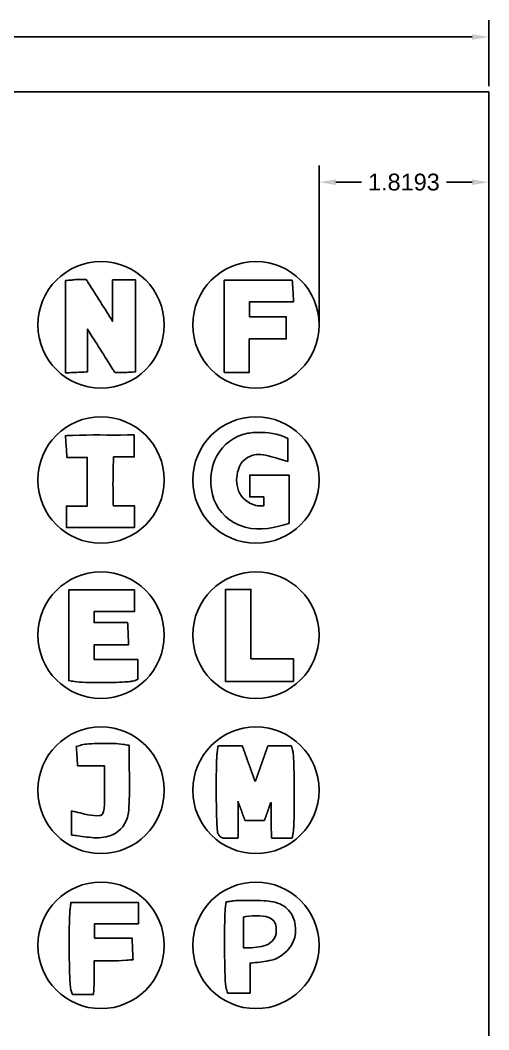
# Model space of a CAD drawing. Header units: centimetres. Extents: x 0 to 21.6, y 0 to 22.4.
# Drawn here: x 16.57 to 21.59, y 11.55 to 22.36 of the extents above; entities that cross this region are included whole.
import ezdxf

# ---------------------------------------------------------------- set-up
doc = ezdxf.new("R2010")
doc.units = ezdxf.units.CM
doc.header["$MEASUREMENT"] = 0
doc.styles.get("Standard").update_dxf_attribs({"font": 'arial.ttf'})
doc.dimstyles.get("Standard").update_dxf_attribs({"dimtxt": 0.18, "dimasz": 0.18, "dimexe": 0.18, "dimexo": 0.0625, "dimgap": 0.09, "dimtad": 0, "dimtih": 1, "dimtoh": 1, "dimdec": 4, "dimzin": 0, "dimdsep": 46, "dimtxsty": 'Standard', "dimcen": 0.09, "dimadec": 0, "dimazin": 0, "dimtfac": 1, "dimtdec": 4, "dimtofl": 0, "dimtmove": 0, "dimatfit": 3, "dimfxl": 1, "dimtolj": 1, "dimtzin": 0, "dimarcsym": 0})

# ---------------------------------------------------------------- blocks, each defined once
blk = doc.blocks.new('*D3')
at = {"color": 0, "lineweight": -2, "transparency": 16777216}
for p, q in [((0, 21.652), (0, 22.357)), ((21.59, 21.652), (21.59, 22.357)), ((0.18, 22.177), (10.26, 22.177)), ((21.41, 22.177), (11.33, 22.177))]:
    blk.add_line(p, q, dxfattribs=at)
at = {"color": 0, "transparency": 16777216}
for points in [[(0.18, 22.207), (0.18, 22.147), (0, 22.177)], [(21.41, 22.207), (21.41, 22.147), (21.59, 22.177)]]:
    blk.add_solid(points, dxfattribs=at)
at = {"layer": 'Defpoints', "color": 0, "transparency": 16777216}
for p in [(21.59, 22.177), (0, 21.59), (21.59, 21.59)]:
    blk.add_point(p, dxfattribs=at)
at = {"color": 0, "transparency": 16777216, "insert": (10.795, 22.177), "char_height": 0.18, "attachment_point": 5}
blk.add_mtext('\\A1;21.5900', dxfattribs=at)
blk = doc.blocks.new('*U11')
blk.add_circle((0.121, 0.192), 0.677)
blk = doc.blocks.new('*U12')
at = {"color": 0, "linetype": 'ByBlock', "lineweight": -2, "transparency": 16777216}
for p in [(14.94, 16.6), (16.6, 16.6), (14.94, 14.94), (16.6, 14.94), (14.94, 13.28), (16.6, 13.28), (14.94, 11.62), (16.6, 11.62), (14.94, 9.96), (16.6, 9.96)]:
    blk.add_blockref('*U11', p, dxfattribs=at)
blk = doc.blocks.new('*D14')
at = {"color": 0, "lineweight": -2, "transparency": 16777216}
for p, q in [((19.771, 19.112), (19.771, 20.803)), ((21.59, 19.112), (21.59, 20.803)), ((19.951, 20.623), (20.225, 20.623)), ((21.41, 20.623), (21.136, 20.623))]:
    blk.add_line(p, q, dxfattribs=at)
at = {"color": 0, "transparency": 16777216}
for points in [[(19.951, 20.653), (19.951, 20.593), (19.771, 20.623)], [(21.41, 20.653), (21.41, 20.593), (21.59, 20.623)]]:
    blk.add_solid(points, dxfattribs=at)
at = {"layer": 'Defpoints', "color": 0, "transparency": 16777216}
for p in [(21.59, 20.623), (19.771, 19.049), (21.59, 19.049)]:
    blk.add_point(p, dxfattribs=at)
at = {"color": 0, "transparency": 16777216, "insert": (20.68, 20.623), "char_height": 0.18, "attachment_point": 5}
blk.add_mtext('\\A1;1.8193', dxfattribs=at)

msp = doc.modelspace()

# ---------------------------------------------------------------- linework, layer by layer
msp.add_lwpolyline([(0, 0), (21.59, 0), (21.59, 21.59), (0, 21.59)], close=True)
for points, knots in [([(17.6832, 18.58579), (17.66318, 18.58514), (17.64543, 18.58563), (17.62437, 18.58563), (17.61088, 18.58563), (17.59739, 18.58563), (17.58391, 18.58563), (17.57668, 18.59702), (17.56946, 18.60841), (17.56224, 18.6198), (17.47127, 18.76329), (17.38038, 18.90666), (17.28952, 19.05001), (17.28952, 18.89767), (17.28952, 18.74532), (17.28952, 18.59298), (17.26615, 18.59188), (17.24279, 18.59078), (17.21942, 18.58968), (17.18914, 18.58825), (17.16322, 18.58703), (17.13148, 18.58552), (17.10579, 18.5843), (17.08011, 18.58308), (17.05443, 18.58186), (17.05443, 18.91129), (17.05443, 19.24071), (17.05443, 19.57014), (17.07676, 19.57214), (17.09909, 19.57414), (17.12143, 19.57614), (17.13728, 19.57756), (17.15478, 19.57985), (17.17544, 19.58072)], [0, 0, 0, 0, 0.99985982, 0.99985982, 0.99985982, 1.61211798, 1.61211798, 1.61211798, 1.66748267, 1.66748267, 1.66748267, 2.36487688, 2.36487688, 2.36487688, 3.36487688, 3.36487688, 3.36487688, 4.13668628, 4.13668628, 4.13668628, 5.13668628, 5.13668628, 5.13668628, 5.94527084, 5.94527084, 5.94527084, 6.94527084, 6.94527084, 6.94527084, 8.21824104, 8.21824104, 8.21824104, 9.21824104, 9.21824104, 9.21824104, 9.21824104]), ([(17.17544, 19.58072), (17.19647, 19.58165), (17.21437, 19.58095), (17.23613, 19.58095), (17.24962, 19.58095), (17.26312, 19.58095), (17.27661, 19.58095), (17.28383, 19.56955), (17.29105, 19.55815), (17.29827, 19.54675), (17.38515, 19.40958), (17.47224, 19.27206), (17.5594, 19.13443), (17.5594, 19.28177), (17.5594, 19.4291), (17.5594, 19.57643), (17.6415, 19.57643), (17.7236, 19.57643), (17.8057, 19.57643), (17.8057, 19.2489), (17.8057, 18.92138), (17.8057, 18.59385), (17.78283, 18.59231), (17.75996, 18.59077), (17.73709, 18.58922), (17.72016, 18.58808), (17.7028, 18.58642), (17.6832, 18.58579)], [0, 0, 0, 0, 0.99771517, 0.99771517, 0.99771517, 1.58231662, 1.58231662, 1.58231662, 1.63925948, 1.63925948, 1.63925948, 2.32440459, 2.32440459, 2.32440459, 3.32440459, 3.32440459, 3.32440459, 4.32440459, 4.32440459, 4.32440459, 5.32440459, 5.32440459, 5.32440459, 6.58922524, 6.58922524, 6.58922524, 7.58922524, 7.58922524, 7.58922524, 7.58922524]), ([(19.48454, 19.57382), (19.48594, 19.55079), (19.48734, 19.52775), (19.48874, 19.50472), (19.49035, 19.47823), (19.4918, 19.45469), (19.49382, 19.42171), (19.49542, 19.39569), (19.49702, 19.36967), (19.49861, 19.34364), (19.34154, 19.34364), (19.18447, 19.34364), (19.0274, 19.34364), (19.0274, 19.28989), (19.0274, 19.23615), (19.0274, 19.1824), (19.15787, 19.1824), (19.28833, 19.1824), (19.4188, 19.1824), (19.4188, 19.10319), (19.4188, 19.02399), (19.4188, 18.94478), (19.28705, 18.94478), (19.15529, 18.94478), (19.02354, 18.94478), (19.02354, 18.82561), (19.02354, 18.70643), (19.02354, 18.58725), (18.93436, 18.58725), (18.84519, 18.58725), (18.75602, 18.58725), (18.75602, 18.91611), (18.75602, 19.24496), (18.75602, 19.57382), (18.99886, 19.57382), (19.2417, 19.57382), (19.48454, 19.57382)], [0, 0, 0, 0, 0.86869687, 0.86869687, 0.86869687, 1.86869687, 1.86869687, 1.86869687, 2.65769216, 2.65769216, 2.65769216, 3.65769216, 3.65769216, 3.65769216, 4.65769216, 4.65769216, 4.65769216, 5.65769216, 5.65769216, 5.65769216, 6.65769216, 6.65769216, 6.65769216, 7.65769216, 7.65769216, 7.65769216, 8.65769216, 8.65769216, 8.65769216, 9.65769216, 9.65769216, 9.65769216, 10.65769216, 10.65769216, 10.65769216, 11.65769216, 11.65769216, 11.65769216, 11.65769216]), ([(18.67206, 17.68666), (18.74526, 17.82215), (18.86392, 17.90929), (19.00787, 17.93543), (19.03098, 17.93962), (19.05471, 17.94237), (19.07898, 17.94375), (19.079, 17.94375), (19.07901, 17.94375), (19.07902, 17.94376)], [0, 0, 0, 0, 0.86161097, 0.86161097, 0.86161097, 1, 1, 1, 1.00007781, 1.00007781, 1.00007781, 1.00007781]), ([(19.07902, 17.94376), (19.1786, 17.94938), (19.28443, 17.94394), (19.38927, 17.90089), (19.40448, 17.89465), (19.41968, 17.88841), (19.43489, 17.88216), (19.43489, 17.79958), (19.43489, 17.717), (19.43489, 17.63441), (19.40346, 17.64365), (19.37202, 17.65289), (19.34059, 17.66212), (19.29623, 17.67516), (19.26005, 17.68726), (19.22634, 17.69548)], [0, 0, 0, 0, 0.99994739, 0.99994739, 0.99994739, 1.16742571, 1.16742571, 1.16742571, 2.16742571, 2.16742571, 2.16742571, 2.90261469, 2.90261469, 2.90261469, 3.90261469, 3.90261469, 3.90261469, 3.90261469]), ([(17.79119, 17.91821), (17.7664, 17.91794), (17.74161, 17.91767), (17.71682, 17.9174), (17.52152, 17.91527), (17.32896, 17.92141), (17.12922, 17.91327), (17.104, 17.91224), (17.07878, 17.91121), (17.05355, 17.91019), (17.05531, 17.885), (17.05707, 17.85982), (17.05884, 17.83464), (17.06107, 17.80269), (17.06275, 17.7791), (17.06504, 17.74653), (17.06664, 17.72373), (17.06825, 17.70093), (17.06985, 17.67813), (17.14253, 17.67813), (17.2152, 17.67813), (17.28788, 17.67813), (17.28788, 17.5044), (17.28788, 17.33067), (17.28788, 17.15694), (17.21324, 17.15694), (17.1386, 17.15694), (17.06396, 17.15694), (17.06398, 17.1324), (17.06399, 17.10787), (17.06401, 17.08333), (17.06403, 17.05075), (17.06403, 17.02723), (17.06403, 17.00026), (17.06403, 16.97574), (17.06403, 16.95122), (17.06403, 16.9267), (17.3071, 16.9267), (17.55018, 16.9267), (17.79325, 16.9267), (17.79325, 17.00401), (17.79325, 17.08132), (17.79325, 17.15863), (17.71797, 17.15863), (17.64268, 17.15863), (17.56739, 17.15863), (17.56685, 17.16946), (17.56638, 17.18082), (17.56594, 17.19315), (17.56285, 17.28103), (17.56238, 17.40702), (17.56432, 17.51689), (17.5654, 17.57759), (17.56722, 17.63357), (17.56963, 17.67508), (17.56978, 17.67766), (17.56993, 17.68016), (17.57008, 17.68264), (17.64378, 17.68264), (17.71748, 17.68264), (17.79119, 17.68264), (17.79119, 17.76116), (17.79119, 17.83968), (17.79119, 17.91821)], [0, 0, 0, 0, 0.12561178, 0.12561178, 0.12561178, 1.12561178, 1.12561178, 1.12561178, 1.25412152, 1.25412152, 1.25412152, 2.04338051, 2.04338051, 2.04338051, 3.04338051, 3.04338051, 3.04338051, 3.74295553, 3.74295553, 3.74295553, 4.74295553, 4.74295553, 4.74295553, 5.74295553, 5.74295553, 5.74295553, 6.74295553, 6.74295553, 6.74295553, 7.4953629, 7.4953629, 7.4953629, 8.4953629, 8.4953629, 8.4953629, 9.40459695, 9.40459695, 9.40459695, 10.40459695, 10.40459695, 10.40459695, 11.40459695, 11.40459695, 11.40459695, 12.40459695, 12.40459695, 12.40459695, 12.45902486, 12.45902486, 12.45902486, 12.84702953, 12.84702953, 12.84702953, 13.06136, 13.06136, 13.06136, 13.07466284, 13.07466284, 13.07466284, 14.07466284, 14.07466284, 14.07466284, 15.07466284, 15.07466284, 15.07466284, 15.07466284]), ([(19.02779, 17.68848), (19.02778, 17.68848), (19.02777, 17.68847), (19.02776, 17.68847), (18.96383, 17.65913), (18.9282, 17.61609), (18.90619, 17.54834)], [-0.0000982, -0.0000982, -0.0000982, -0.0000982, 0, 0, 0, 0.99992606, 0.99992606, 0.99992606, 0.99992606]), ([(18.90619, 17.54834), (18.90619, 17.54834), (18.90619, 17.54833), (18.90618, 17.54832), (18.88075, 17.47008), (18.88093, 17.39575), (18.90846, 17.31917)], [-0.00009451, -0.00009451, -0.00009451, -0.00009451, 0, 0, 0, 1, 1, 1, 1]), ([(18.90846, 17.31917), (18.93684, 17.24037), (19.01428, 17.18349), (19.09476, 17.16463), (19.12385, 17.15781), (19.15268, 17.15608), (19.17803, 17.15909), (19.17808, 17.19057), (19.1781, 17.22254), (19.17783, 17.25433), (19.12826, 17.25442), (19.07869, 17.25451), (19.02912, 17.2546), (19.02912, 17.33281), (19.02912, 17.41102), (19.02912, 17.48924), (19.16908, 17.48924), (19.30904, 17.48924), (19.449, 17.48924), (19.449, 17.31693), (19.449, 17.14463), (19.449, 16.97233), (19.43132, 16.96719), (19.41364, 16.96206), (19.39596, 16.95692), (19.24558, 16.91323), (19.08127, 16.88473), (18.91976, 16.95087), (18.88329, 16.96581), (18.84736, 16.98547), (18.81244, 17.01023)], [0, 0, 0, 0, 0.62543316, 0.62543316, 0.62543316, 0.85155414, 0.85155414, 0.85155414, 1.47526769, 1.47526769, 1.47526769, 2.47526769, 2.47526769, 2.47526769, 3.47526769, 3.47526769, 3.47526769, 4.47526769, 4.47526769, 4.47526769, 5.47526769, 5.47526769, 5.47526769, 5.5749215, 5.5749215, 5.5749215, 6.39073019, 6.39073019, 6.39073019, 6.5749215, 6.5749215, 6.5749215, 6.5749215]), ([(17.82909, 15.51331), (17.67333, 15.51331), (17.51757, 15.51331), (17.3618, 15.51331), (17.3618, 15.56635), (17.3618, 15.61939), (17.3618, 15.67243), (17.48484, 15.67243), (17.60787, 15.67243), (17.7309, 15.67243), (17.72975, 15.69805), (17.7286, 15.72367), (17.72744, 15.7493), (17.72598, 15.78188), (17.72484, 15.80714), (17.7234, 15.83961), (17.72235, 15.86304), (17.72131, 15.88647), (17.72027, 15.9099), (17.60023, 15.9099), (17.4802, 15.9099), (17.36017, 15.9099), (17.36017, 15.94941), (17.36017, 15.98892), (17.36017, 16.02843), (17.50461, 16.02843), (17.64905, 16.02843), (17.79348, 16.02843), (17.79348, 16.10536), (17.79348, 16.18229), (17.79348, 16.25922), (17.55858, 16.25922), (17.32369, 16.25922), (17.08879, 16.25922), (17.08879, 15.93588), (17.08879, 15.61254), (17.08879, 15.28919), (17.1093, 15.28579), (17.1298, 15.28239), (17.15031, 15.27898), (17.1807, 15.27394), (17.22016, 15.27213), (17.27191, 15.27052), (17.35688, 15.26786), (17.46769, 15.2677), (17.56344, 15.26965), (17.61132, 15.27062), (17.65531, 15.27212), (17.69082, 15.27418), (17.71622, 15.27565), (17.73672, 15.27724), (17.7541, 15.27979), (17.76102, 15.2808), (17.76721, 15.28177), (17.77576, 15.28421), (17.79356, 15.28929), (17.81136, 15.29438), (17.82916, 15.29947), (17.82914, 15.31798), (17.82913, 15.33649), (17.82911, 15.355), (17.82909, 15.37912), (17.82909, 15.40334), (17.82909, 15.43975), (17.82909, 15.46427), (17.82909, 15.48879), (17.82909, 15.51331)], [0, 0, 0, 0, 1, 1, 1, 2, 2, 2, 3, 3, 3, 3.78622499, 3.78622499, 3.78622499, 4.78622499, 4.78622499, 4.78622499, 5.50743357, 5.50743357, 5.50743357, 6.50743357, 6.50743357, 6.50743357, 7.50743357, 7.50743357, 7.50743357, 8.50743357, 8.50743357, 8.50743357, 9.50743357, 9.50743357, 9.50743357, 10.50743357, 10.50743357, 10.50743357, 11.50743357, 11.50743357, 11.50743357, 11.73776465, 11.73776465, 11.73776465, 11.97115483, 11.97115483, 11.97115483, 12.35445974, 12.35445974, 12.35445974, 12.5461122, 12.5461122, 12.5461122, 12.68318012, 12.68318012, 12.68318012, 12.73776465, 12.73776465, 12.73776465, 13.07397443, 13.07397443, 13.07397443, 13.84030106, 13.84030106, 13.84030106, 14.84030106, 14.84030106, 14.84030106, 15.51369928, 15.51369928, 15.51369928, 15.51369928]), ([(18.76922, 15.27988), (18.76922, 15.60806), (18.76922, 15.93624), (18.76922, 16.26442), (18.79373, 16.26443), (18.81823, 16.26445), (18.84274, 16.26446), (18.88213, 16.26448), (18.92011, 16.26448), (18.96809, 16.26448), (18.99261, 16.26448), (19.01713, 16.26448), (19.04165, 16.26448), (19.04165, 16.01743), (19.04165, 15.77037), (19.04165, 15.52332), (19.19301, 15.52332), (19.34437, 15.52332), (19.49573, 15.52332), (19.49573, 15.44217), (19.49573, 15.36102), (19.49573, 15.27988), (19.25356, 15.27988), (19.01139, 15.27988), (18.76922, 15.27988)], [0, 0, 0, 0, 1, 1, 1, 1.62253872, 1.62253872, 1.62253872, 2.62253872, 2.62253872, 2.62253872, 3.13353476, 3.13353476, 3.13353476, 4.13353476, 4.13353476, 4.13353476, 5.13353476, 5.13353476, 5.13353476, 6.13353476, 6.13353476, 6.13353476, 7.13353476, 7.13353476, 7.13353476, 7.13353476]), ([(17.47109, 13.9495), (17.47215, 14.09227), (17.47175, 14.23532), (17.47144, 14.37861), (17.37575, 14.37861), (17.28006, 14.37861), (17.18437, 14.37861), (17.18274, 14.40139), (17.18111, 14.42416), (17.17948, 14.44693), (17.17729, 14.47757), (17.1756, 14.50117), (17.17395, 14.52407), (17.17251, 14.54395), (17.17108, 14.56384), (17.16964, 14.58372), (17.18882, 14.58918), (17.20799, 14.59464), (17.22717, 14.60011), (17.25166, 14.60708), (17.27358, 14.60876), (17.30337, 14.61108), (17.37458, 14.61661), (17.47582, 14.61806), (17.55924, 14.61545), (17.60478, 14.61403), (17.64341, 14.6118), (17.67417, 14.6067), (17.69468, 14.6033), (17.71518, 14.5999), (17.73569, 14.5965), (17.73569, 14.57571), (17.73569, 14.55492), (17.73569, 14.53413), (17.73569, 14.32699), (17.74609, 14.11505), (17.73209, 13.90066), (17.73209, 13.90066), (17.73209, 13.90066), (17.73209, 13.90066), (17.72505, 13.79303), (17.66959, 13.70257), (17.58615, 13.65412), (17.52785, 13.62026), (17.45868, 13.60549), (17.38501, 13.60673)], [0, 0, 0, 0, 0.93268387, 0.93268387, 0.93268387, 1.93268387, 1.93268387, 1.93268387, 2.67572756, 2.67572756, 2.67572756, 3.67572756, 3.67572756, 3.67572756, 4.54342828, 4.54342828, 4.54342828, 4.88443219, 4.88443219, 4.88443219, 5.09743266, 5.09743266, 5.09743266, 5.60654061, 5.60654061, 5.60654061, 5.88443219, 5.88443219, 5.88443219, 6.13008116, 6.13008116, 6.13008116, 6.22929909, 6.22929909, 6.22929909, 7.22929644, 7.22929644, 7.22929644, 7.22930639, 7.22930639, 7.22930639, 7.81795926, 7.81795926, 7.81795926, 8.22930639, 8.22930639, 8.22930639, 8.22930639]), ([(17.46108, 13.8868), (17.46108, 13.8868), (17.46108, 13.88681), (17.46108, 13.88681), (17.46707, 13.91047), (17.47096, 13.93229), (17.47109, 13.9495)], [-0.00017526, -0.00017526, -0.00017526, -0.00017526, 0, 0, 0, 1, 1, 1, 1]), ([(17.38501, 13.60673), (17.31302, 13.60793), (17.24774, 13.62084), (17.18461, 13.62795), (17.16284, 13.63041), (17.14106, 13.63286), (17.11928, 13.63531), (17.11928, 13.7217), (17.11928, 13.80808), (17.11928, 13.89447), (17.14952, 13.88722), (17.17975, 13.87998), (17.20999, 13.87273), (17.24616, 13.86406), (17.27392, 13.85531), (17.29512, 13.85255)], [0, 0, 0, 0, 0.99991908, 0.99991908, 0.99991908, 1.32595463, 1.32595463, 1.32595463, 2.32595463, 2.32595463, 2.32595463, 3.25845927, 3.25845927, 3.25845927, 4.25805531, 4.25805531, 4.25805531, 4.25805531]), ([(17.29512, 13.85255), (17.29514, 13.85255), (17.29515, 13.85255), (17.29517, 13.85255), (17.33916, 13.84682), (17.37945, 13.8419), (17.41387, 13.84381), (17.41387, 13.84381), (17.41388, 13.84381), (17.41389, 13.84381)], [-0.00039261, -0.00039261, -0.00039261, -0.00039261, 0, 0, 0, 1, 1, 1, 1.00016917, 1.00016917, 1.00016917, 1.00016917]), ([(17.41389, 13.84381), (17.43797, 13.84515), (17.44169, 13.84886), (17.44832, 13.85731), (17.45227, 13.86233), (17.45718, 13.87139), (17.46108, 13.8868)], [0.000117219, 0.000117219, 0.000117219, 0.000117219, 0.627017658, 0.627017658, 0.627017658, 0.999939288, 0.999939288, 0.999939288, 0.999939288]), ([(17.36631, 12.53357), (17.49994, 12.53357), (17.63357, 12.53357), (17.7672, 12.53357), (17.76826, 12.51015), (17.76931, 12.48673), (17.77036, 12.46331), (17.77185, 12.4302), (17.77292, 12.40621), (17.77441, 12.37308), (17.77547, 12.34948), (17.77653, 12.32588), (17.77759, 12.30228), (17.75405, 12.30035), (17.7305, 12.29841), (17.70696, 12.29647), (17.58706, 12.28661), (17.47413, 12.29383), (17.3624, 12.29135), (17.35966, 12.20089), (17.36682, 12.10363), (17.35867, 11.998), (17.35692, 11.97537), (17.35518, 11.95273), (17.35343, 11.9301), (17.27856, 11.9301), (17.20369, 11.9301), (17.12881, 11.9301), (17.12801, 11.93257), (17.12722, 11.93505), (17.12642, 11.93753), (17.12174, 11.95205), (17.11706, 11.96657), (17.11238, 11.98109), (17.10728, 11.99692), (17.10736, 12.00339), (17.10617, 12.01409), (17.1015, 12.05607), (17.09884, 12.12872), (17.0968, 12.21985), (17.09425, 12.33401), (17.09332, 12.47324), (17.0944, 12.59316), (17.09519, 12.68044), (17.09698, 12.75692), (17.10022, 12.80818), (17.10127, 12.82486), (17.10242, 12.83872), (17.10411, 12.85113), (17.10701, 12.87233), (17.1099, 12.89354), (17.11279, 12.91474), (17.35346, 12.91474), (17.59412, 12.91474), (17.83479, 12.91474), (17.83479, 12.83857), (17.83479, 12.7624), (17.83479, 12.68623), (17.81026, 12.68623), (17.78574, 12.68624), (17.76122, 12.68624), (17.63053, 12.68626), (17.50103, 12.68626), (17.36631, 12.68626), (17.36631, 12.63536), (17.36631, 12.58447), (17.36631, 12.53357)], [0, 0, 0, 0, 1, 1, 1, 1.70740374, 1.70740374, 1.70740374, 2.70740374, 2.70740374, 2.70740374, 3.41982659, 3.41982659, 3.41982659, 3.5944069, 3.5944069, 3.5944069, 4.43195086, 4.43195086, 4.43195086, 5.23862163, 5.23862163, 5.23862163, 5.42388864, 5.42388864, 5.42388864, 6.42388864, 6.42388864, 6.42388864, 6.47413622, 6.47413622, 6.47413622, 6.76863824, 6.76863824, 6.76863824, 6.83720507, 6.83720507, 6.83720507, 7.10631338, 7.10631338, 7.10631338, 7.44344369, 7.44344369, 7.44344369, 7.6887976, 7.6887976, 7.6887976, 7.76863824, 7.76863824, 7.76863824, 7.95286242, 7.95286242, 7.95286242, 8.95286242, 8.95286242, 8.95286242, 9.95286242, 9.95286242, 9.95286242, 10.111788, 10.111788, 10.111788, 10.95878422, 10.95878422, 10.95878422, 11.95878422, 11.95878422, 11.95878422, 11.95878422]), ([(18.88065, 12.93429), (18.85528, 12.93418), (18.83797, 12.9296), (18.83077, 12.92867), (18.81188, 12.92623), (18.79299, 12.92379), (18.77409, 12.92135), (18.77179, 12.90244), (18.76948, 12.88353), (18.76717, 12.86462), (18.76292, 12.82981), (18.76115, 12.77578), (18.75977, 12.7046), (18.75745, 12.58434), (18.75769, 12.42266), (18.75993, 12.28529), (18.76105, 12.21661), (18.76266, 12.15412), (18.76475, 12.10559), (18.76589, 12.07886), (18.76716, 12.05648), (18.76869, 12.03872), (18.7698, 12.02594), (18.77045, 12.01701), (18.77339, 12.00408), (18.77378, 12.00235), (18.77424, 12.00048), (18.77486, 11.99832), (18.77979, 11.98116), (18.78471, 11.964), (18.78964, 11.94684), (18.78981, 11.94625), (18.78998, 11.94565), (18.79015, 11.94506), (18.8705, 11.94506), (18.95085, 11.94506), (19.03121, 11.94506), (19.0312, 11.96959), (19.0312, 11.99411), (19.03119, 12.01864), (19.03118, 12.10144), (19.03117, 12.18085), (19.03117, 12.26569), (19.04123, 12.2659), (19.05192, 12.26647), (19.06301, 12.26778)], [0, 0, 0, 0, 0.99982097, 0.99982097, 0.99982097, 2.47450686, 2.47450686, 2.47450686, 2.63629891, 2.63629891, 2.63629891, 2.86464372, 2.86464372, 2.86464372, 3.25047132, 3.25047132, 3.25047132, 3.44338512, 3.44338512, 3.44338512, 3.54963038, 3.54963038, 3.54963038, 3.62605489, 3.62605489, 3.62605489, 3.63629891, 3.63629891, 3.63629891, 3.97305604, 3.97305604, 3.97305604, 3.98467901, 3.98467901, 3.98467901, 4.98467901, 4.98467901, 4.98467901, 5.21480884, 5.21480884, 5.21480884, 5.99186889, 5.99186889, 5.99186889, 6.27392599, 6.27392599, 6.27392599, 6.27392599]), ([(19.18193, 12.93285), (19.18192, 12.93285), (19.18192, 12.93285), (19.18191, 12.93285), (19.07858, 12.93878), (18.97787, 12.93474), (18.88065, 12.93429)], [-0.00005541, -0.00005541, -0.00005541, -0.00005541, 0, 0, 0, 1, 1, 1, 1]), ([(19.44711, 12.41831), (19.52845, 12.51684), (19.54005, 12.65212), (19.49073, 12.76099), (19.46763, 12.81201), (19.42929, 12.85803), (19.37629, 12.88706)], [0, 0, 0, 0, 0.68095373, 0.68095373, 0.68095373, 1, 1, 1, 1]), ([(19.04709, 12.43027), (19.02105, 12.42647), (18.99398, 12.42965), (18.96032, 12.42965), (18.96032, 12.54794), (18.96032, 12.65352), (18.96032, 12.75834), (19.025, 12.77793), (19.16852, 12.77609), (19.22363, 12.75741), (19.27596, 12.73965), (19.30545, 12.70407), (19.31146, 12.64966), (19.31857, 12.58497), (19.30578, 12.52759), (19.25112, 12.4846), (19.19063, 12.43705), (19.117, 12.4405), (19.04709, 12.43027), (19.02107, 12.42645), (18.99398, 12.42965), (18.96032, 12.42965), (18.96032, 12.54796), (18.96032, 12.65354), (18.96032, 12.75834), (19.025, 12.77793), (19.16852, 12.77609), (19.22363, 12.75741), (19.27596, 12.73965), (19.30545, 12.70407), (19.31146, 12.64966), (19.31857, 12.58497), (19.30578, 12.52759), (19.25112, 12.4846), (19.19063, 12.43705), (19.117, 12.44052), (19.04709, 12.43027)], [0, 0, 0, 0, 1, 1, 1, 2, 2, 2, 3, 3, 3, 4, 4, 4, 5, 5, 5, 6, 6, 6, 7, 7, 7, 8, 8, 8, 9, 9, 9, 10, 10, 10, 11, 11, 11, 12, 12, 12, 12]), ([(19.06301, 12.26778), (19.12562, 12.27519), (19.1924, 12.28182), (19.2606, 12.29798), (19.33684, 12.31605), (19.40005, 12.36128), (19.44711, 12.41831)], [0, 0, 0, 0, 0.99998686, 0.99998686, 0.99998686, 1.99991438, 1.99991438, 1.99991438, 1.99991438])]:
    msp.add_open_spline(points, degree=3, knots=knots)
for points in [[(18.61261, 17.38983), (18.60795, 17.48819), (18.62011, 17.59051), (18.67206, 17.68666)], [(19.22634, 17.69548), (19.15124, 17.71375), (19.08911, 17.71663), (19.02779, 17.68848)], [(18.81244, 17.01023), (18.68475, 17.10078), (18.61976, 17.23875), (18.61261, 17.38983)], [(19.37629, 12.88706), (19.31123, 12.92269), (19.24104, 12.92945), (19.18193, 12.93285)]]:
    msp.add_open_spline(points, degree=3)
msp.add_rational_spline([(18.90248, 13.99719), (18.92159, 13.94452), (18.94071, 13.89182), (18.95985, 13.83905), (18.96571, 13.82289), (18.97157, 13.80673), (18.97743, 13.79057), (19.04662, 13.79057), (19.1158, 13.79057), (19.18499, 13.79057), (19.1908, 13.80685), (19.19661, 13.82313), (19.20242, 13.83941), (19.22043, 13.8899), (19.23842, 13.9403), (19.25638, 13.99063), (19.25736, 13.8861), (19.25746, 13.78108), (19.25978, 13.67542), (19.2603, 13.65143), (19.26083, 13.62745), (19.26135, 13.60347), (19.33534, 13.60347), (19.40933, 13.60347), (19.48332, 13.60347), (19.48691, 13.6237), (19.4905, 13.64394), (19.49409, 13.66418), (19.49776, 13.68486), (19.49876, 13.70602), (19.50018, 13.7373), (19.50478, 13.83883), (19.50597, 14.02076), (19.50452, 14.18517), (19.5038, 14.26738), (19.5024, 14.34487), (19.50035, 14.40539), (19.4993, 14.43659), (19.49808, 14.4632), (19.49662, 14.48429), (19.49554, 14.49978), (19.49461, 14.51143), (19.49247, 14.52377), (19.49188, 14.52719), (19.49122, 14.5307), (19.48988, 14.53553), (19.48489, 14.55349), (19.4799, 14.57145), (19.47492, 14.58941), (19.39056, 14.58941), (19.3062, 14.58941), (19.22184, 14.58941), (19.21608, 14.57302), (19.21032, 14.55663), (19.20457, 14.54024), (19.16488, 14.42728), (19.12587, 14.31623), (19.08709, 14.20585), (19.04104, 14.33371), (18.995, 14.46156), (18.94895, 14.58941), (18.86193, 14.58941), (18.7749, 14.58941), (18.68787, 14.58941), (18.68519, 14.56794), (18.6825, 14.54646), (18.67982, 14.52498), (18.67467, 14.48377), (18.67241, 14.4178), (18.67085, 14.33406), (18.66848, 14.20752), (18.66889, 14.04642), (18.67146, 13.91434), (18.67275, 13.8483), (18.67456, 13.78966), (18.67691, 13.74558), (18.67808, 13.72353), (18.67936, 13.70529), (18.68098, 13.69031), (18.68179, 13.68282), (18.68261, 13.67632), (18.68407, 13.66895), (18.68503, 13.66409), (18.68569, 13.65942), (18.68971, 13.64968), (18.69179, 13.64465), (18.694, 13.63795), (18.70407, 13.62687), (18.71824, 13.61129), (18.73751, 13.60279), (18.75857, 13.60281), (18.77819, 13.60283), (18.79726, 13.60283), (18.82892, 13.60283), (18.85344, 13.60283), (18.87796, 13.60283), (18.90248, 13.60283), (18.90248, 13.73428), (18.90248, 13.86573), (18.90248, 13.99719)], [1, 1, 1, 1, 1, 1, 1, 1, 1, 1, 1, 1, 1, 1, 1, 1, 1, 1, 1, 1, 1, 1, 1, 1, 1, 1, 1, 1, 1, 1, 1, 1, 1, 1, 1, 1, 1, 1, 1, 1, 1, 1, 1, 1, 1, 1, 1, 1, 1, 1, 1, 1, 1, 1, 1, 1, 1, 1, 1, 1, 1, 1, 1, 1, 1, 1, 1, 1, 1, 1, 1, 1, 1, 1, 1, 1, 1, 1, 1, 1, 1, 1, 1, 1, 1, 1, 1, 1, 0.942902662399, 0.942902662399, 1, 1, 1, 1, 1, 1, 1, 1, 1, 1], degree=3, knots=[0, 0, 0, 0, 0.30721342, 0.30721342, 0.30721342, 0.40128757, 0.40128757, 0.40128757, 1.40128757, 1.40128757, 1.40128757, 1.49587686, 1.49587686, 1.49587686, 1.7892504, 1.7892504, 1.7892504, 2.23875078, 2.23875078, 2.23875078, 2.34178074, 2.34178074, 2.34178074, 3.34178074, 3.34178074, 3.34178074, 3.58309703, 3.58309703, 3.58309703, 3.71657594, 3.71657594, 3.71657594, 4.14983648, 4.14983648, 4.14983648, 4.36646675, 4.36646675, 4.36646675, 4.47818535, 4.47818535, 4.47818535, 4.56029396, 4.56029396, 4.56029396, 4.58309703, 4.58309703, 4.58309703, 4.92153287, 4.92153287, 4.92153287, 5.92153287, 5.92153287, 5.92153287, 6.01577827, 6.01577827, 6.01577827, 6.66518754, 6.66518754, 6.66518754, 7.66518754, 7.66518754, 7.66518754, 8.66518754, 8.66518754, 8.66518754, 8.82716234, 8.82716234, 8.82716234, 9.0757842, 9.0757842, 9.0757842, 9.45147327, 9.45147327, 9.45147327, 9.63931781, 9.63931781, 9.63931781, 9.73324008, 9.73324008, 9.73324008, 9.78020121, 9.78020121, 9.78020121, 9.81117716, 9.81117716, 9.81117716, 9.82716234, 9.82716234, 9.82716234, 10.66093575, 10.66093575, 10.66093575, 11.66093575, 11.66093575, 11.66093575, 12.43542016, 12.43542016, 12.43542016, 13.43542016, 13.43542016, 13.43542016, 13.43542016])

# ---------------------------------------------------------------- block references
msp.add_blockref('*U12', (2.37397, 2.3036))

# ---------------------------------------------------------------- dimensions: what is measured, and where the dimension line sits
dim = msp.add_linear_dim(base=(21.59, 22.17652), p1=(0, 21.59), p2=(21.59, 21.59), dimstyle='Standard')
dim.commit()
dim.dimension.update_dxf_attribs({"geometry": '*D3', "text_midpoint": (10.795, 22.17652)})
dim = msp.add_linear_dim(base=(21.59, 20.62338), p1=(19.77072, 19.04924), p2=(21.59, 19.04924), dimstyle='Standard')
dim.commit()
dim.dimension.update_dxf_attribs({"geometry": '*D14', "text_midpoint": (20.68036, 20.62338), "dimtype": 160})

doc.saveas('drawing.dxf')
